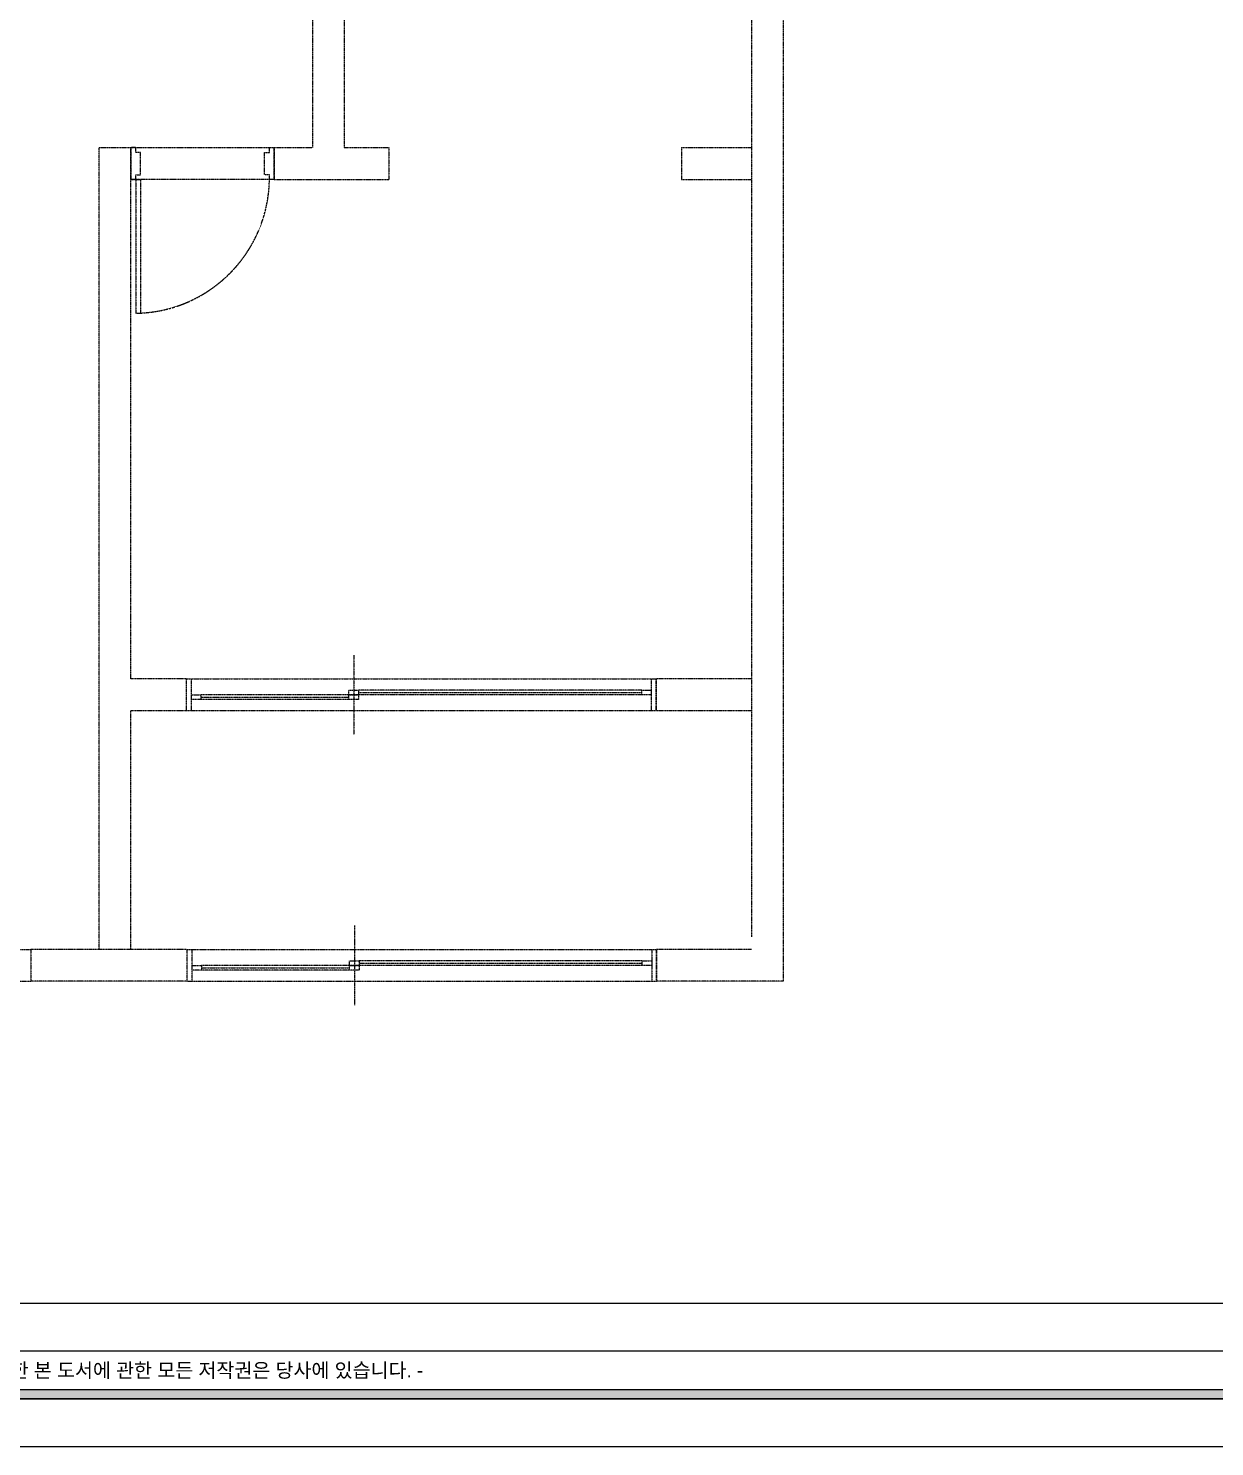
# Model space of a CAD drawing. Header units: millimetres. Extents: x 217202 to 745838, y -6815 to 171372.
# Drawn here: x 384204 to 391660, y -6215 to 2695 of the extents above; entities that cross this region are included whole.
import ezdxf
from ezdxf.enums import TextEntityAlignment as Align

# ---------------------------------------------------------------- set-up
doc = ezdxf.new("R2010")
doc.units = ezdxf.units.MM
doc.linetypes.add('DASHED', pattern=[0.75, 0.5, -0.25])
doc.layers.get('DEFPOINTS').update_dxf_attribs({"color": 248})
for name, color, linetype in [('FORM(YOURNAME)-1', 1, 'Continuous'), ('FORM(YOURNAME)-11', 1, 'Continuous'), ('FUR', 8, 'DASHED')]:
    doc.layers.add(name, color=color, linetype=linetype)
doc.styles.add('YOURNAME', font='HY울릉도M.TTF')

# ---------------------------------------------------------------- blocks, each defined once
blk = doc.blocks.new('FORM-ELEVATION')
at = {"layer": 'FORM(YOURNAME)-11'}
h = blk.add_hatch(color=256, dxfattribs=at)
h.dxf.hatch_style = 1
h.paths.add_polyline_path([(-10309, 35708), (71691, 35708), (71691, 35508), (-10309, 35508)])
h.paths.add_polyline_path([(-10309, -21492), (71691, -21492), (71691, -21692), (-10309, -21692)])
at = {"layer": 'DEFPOINTS', "color": 158}
blk.add_line((62481, -20692), (-10309, -20692), dxfattribs=at)
for points in [[(-10309, -21692), (71691, -21692), (71691, 35708), (-10309, 35708)], [(-8309, 33708), (61071, 33708), (61071, -19692), (-8309, -19692)]]:
    blk.add_lwpolyline(points, close=True, dxfattribs=at)
at = {"layer": 'FORM(YOURNAME)-11', "color": 250}
blk.add_lwpolyline([(-11309, -22692), (72691, -22692), (72691, 36708), (-11309, 36708)], close=True, dxfattribs=at)
at = {"layer": 'FORM(YOURNAME)-11'}
blk.add_lwpolyline([(-10309, -21492), (71691, -21492), (71691, -21692), (-10309, -21692)], close=True, dxfattribs=at)
at = {"layer": 'FORM(YOURNAME)-11', "color": 1, "style": 'YOURNAME'}
blk.add_text("- 본 도서는 어떠한 경우에도 무단으로 도용할 수 없으며 도용시 '지적재산권' 보호에 관한 법률에 의거, 법적 분쟁이 발생합니다.  또한 본 도서에 관한 모든 저작권은 당사에 있습니다. -", height=300, dxfattribs=at).set_placement((28146, -21092), align=Align.MIDDLE_CENTER)
at = {"layer": 'FORM(YOURNAME)-11', "color": 3, "style": 'YOURNAME'}
for tag, height, p in [('1', 450, (71041, -1219)), ('2', 450, (71041, -1863)), ('3', 450, (71041, -3150)), ('4', 450, (71041, -5081)), ('5', 515, (71041, -7398)), ('6', 515, (71041, -9650)), ('7', 515, (71041, -11903)), ('8', 515, (71041, -14155)), ('9', 515, (71041, -16408)), ('10', 515, (66791, -18596)), ('11', 515, (71041, -18660)), ('12', 515, (66791, -20848)), ('13', 515, (71041, -20848))]:
    blk.add_attdef(tag, text='', height=height, dxfattribs=at).set_placement(p, align=Align.MIDDLE_RIGHT)

msp = doc.modelspace()

# ---------------------------------------------------------------- linework, layer by layer
at = {"layer": 'FUR'}
for p, q in [((388949, 8332.8), (388949, -3291.9)), ((388749.4, 6863.3), (388749.4, -3012.4)), ((385989.4, 3583.3), (385989.4, 1945.5)), ((386189.4, 3583.3), (386189.4, 1945.5)), ((384649.4, -3092.4), (384649.4, 1945.5)), ((384649.4, 1945.5), (384849.4, 1945.5)), ((384849.4, -1392.4), (384849.4, 1945.5)), ((384849.4, 1945.5), (385749.4, 1945.5)), ((385749.4, 1746), (385749.4, 1945.5)), ((385749.4, 1945.5), (385989.4, 1945.5)), ((386189.4, 1945.5), (386469.4, 1945.5)), ((386469.4, 1945.5), (386469.4, 1746)), ((388309.4, 1945.5), (388309.4, 1746)), ((388309.4, 1945.5), (388749.4, 1945.5)), ((385749.4, 1745.5), (384849.4, 1745.5)), ((384879.4, 1745.5), (384909.4, 1745.5)), ((384879.4, 1745.5), (384879.4, 905.5)), ((384909.4, 1745.5), (384909.4, 905.5)), ((385749.4, 1746), (386469.4, 1746)), ((388309.4, 1746), (388749.4, 1746)), ((384879.4, 905.5), (384909.4, 905.5)), ((386249.4, -1242.4), (386249.4, -1742.4)), ((385199.4, -1392.4), (384849.4, -1392.4)), ((385199.4, -1592.4), (385199.4, -1392.4)), ((385199.4, -1392.4), (388149.4, -1392.4)), ((385199.4, -1592.4), (385199.4, -1392.4)), ((385229.4, -1592.4), (385229.4, -1392.4)), ((388119.4, -1392.4), (388119.4, -1592.4)), ((388749.4, -1392.4), (388149.4, -1392.4)), ((388149.4, -1592.4), (388149.4, -1392.4)), ((388149.4, -1392.4), (388149.4, -1592.4)), ((386219.4, -1492.4), (385289.4, -1492.4)), ((385289.4, -1507.4), (386219.4, -1507.4)), ((388059.4, -1462.4), (386279.4, -1462.4)), ((386279.4, -1477.4), (388059.4, -1477.4)), ((388059.4, -1492.4), (386279.4, -1492.4)), ((384849.4, -3092.4), (384849.4, -1592.4)), ((385199.4, -1592.4), (384849.4, -1592.4)), ((388149.4, -1592.4), (385199.4, -1592.4)), ((386219.4, -1522.4), (385289.4, -1522.4)), ((388749.4, -1592.4), (388149.4, -1592.4)), ((386253.2, -2942.4), (386253.2, -3442.4)), ((380705.7, -3092.4), (384219.4, -3092.4)), ((385199.4, -3092.4), (384219.4, -3092.4)), ((384219.4, -3092.4), (384219.4, -3292.4)), ((384219.4, -3092.4), (384219.4, -3292.4)), ((385203.2, -3292.4), (385203.2, -3092.4)), ((385203.2, -3092.4), (388153.2, -3092.4)), ((385203.2, -3292.4), (385203.2, -3092.4)), ((385233.2, -3292.4), (385233.2, -3092.4)), ((388123.2, -3092.4), (388123.2, -3292.4)), ((388749.4, -3092.4), (388149.4, -3092.4)), ((388153.2, -3292.4), (388153.2, -3092.4)), ((388153.2, -3092.4), (388153.2, -3292.4)), ((386223.2, -3192.4), (385293.2, -3192.4)), ((385293.2, -3207.4), (386223.2, -3207.4)), ((388063.2, -3162.4), (386283.2, -3162.4)), ((386283.2, -3177.4), (388063.2, -3177.4)), ((388063.2, -3192.4), (386283.2, -3192.4)), ((384219.4, -3292.4), (380705.7, -3292.4)), ((385199.4, -3291.9), (384219.4, -3291.9)), ((388153.2, -3292.4), (385203.2, -3292.4)), ((386223.2, -3222.4), (385293.2, -3222.4)), ((388949, -3291.9), (388149.4, -3291.9))]:
    msp.add_line(p, q, dxfattribs=at)
for points in [[(384849.4, 1745.5), (384879.4, 1745.5), (384879.4, 1775.5), (384909.4, 1775.5), (384909.4, 1915.5), (384879.4, 1915.5), (384879.4, 1945.5), (384849.4, 1945.5), (384849.4, 1745.5)], [(385749.4, 1745.5), (385719.4, 1745.5), (385719.4, 1775.5), (385689.4, 1775.5), (385689.4, 1915.5), (385719.4, 1915.5), (385719.4, 1945.5), (385749.4, 1945.5), (385749.4, 1745.5)]]:
    msp.add_lwpolyline(points, dxfattribs=at)
for points in [[(385229.4, -1522.4), (385229.4, -1492.4), (385289.4, -1492.4), (385289.4, -1522.4)], [(386219.4, -1492.4), (386219.4, -1462.4), (386279.4, -1462.4), (386279.4, -1492.4)], [(386219.4, -1522.4), (386219.4, -1492.4), (386279.4, -1492.4), (386279.4, -1522.4)], [(388059.4, -1492.4), (388059.4, -1462.4), (388119.4, -1462.4), (388119.4, -1492.4)], [(385233.2, -3222.4), (385233.2, -3192.4), (385293.2, -3192.4), (385293.2, -3222.4)], [(386223.2, -3192.4), (386223.2, -3162.4), (386283.2, -3162.4), (386283.2, -3192.4)], [(386223.2, -3222.4), (386223.2, -3192.4), (386283.2, -3192.4), (386283.2, -3222.4)], [(388063.2, -3192.4), (388063.2, -3162.4), (388123.2, -3162.4), (388123.2, -3192.4)]]:
    msp.add_lwpolyline(points, close=True, dxfattribs=at)
msp.add_arc((384867.1, 1757.5), 852.5, 273.0168, 359.19598, dxfattribs=at)

# ---------------------------------------------------------------- block references
at = {"layer": 'FORM(YOURNAME)-1', "xscale": 0.3, "yscale": 0.3, "zscale": 0.3}
msp.add_blockref('FORM-ELEVATION', (373680.1, 592.2), dxfattribs=at)

doc.saveas('drawing.dxf')
